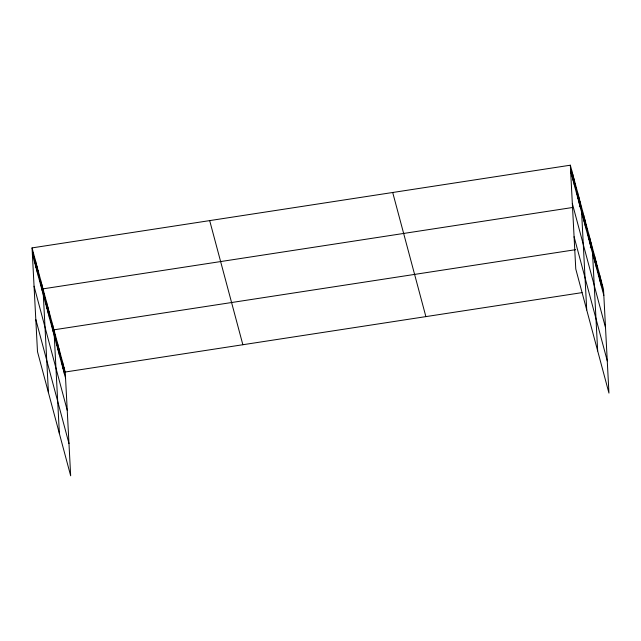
<?xml version="1.0" encoding="UTF-8"?>
<svg xmlns="http://www.w3.org/2000/svg" width="641" height="641" viewBox="0 0 641 641"><rect width="100%" height="100%" fill="white"/><g stroke="black" fill="none" stroke-linecap="round" stroke-linejoin="round"><path stroke-width="0.96" d="M32.05 247.899L65.23 372.02L70.67 475.798L37.49 351.677L32.05 247.899L570.33 165.202L603.51 289.323L608.95 393.101L575.77 268.98L570.33 165.202M572.493 207.508L43.003 288.859L48.436 392.637M579.328 206.458L581.283 206.162L586.723 309.94M575.642 249.67L53.948 329.819L59.389 433.596M590.281 247.418L592.228 247.122L597.668 350.899M65.23 372.02L582.036 292.625M570.65 171.275L603.83 295.405M572.341 203.518L605.521 327.639M574.08 236.737L607.259 360.859M392.701 192.492L425.88 316.614M209.679 220.608L242.859 344.73M32.37 253.98L65.55 378.102M34.061 286.215L67.241 410.344M35.8 319.434L68.98 443.564M602.26 284.636L602.58 290.71M601.002 279.949L601.322 286.022M599.752 275.253L600.072 281.335M598.494 270.566L598.814 276.648M597.244 265.879L597.564 271.96M595.994 261.191L596.306 267.265M594.736 256.496L595.056 262.578M593.486 251.809L593.798 257.89M591.01 242.57L591.331 248.652M589.8 238.019L590.113 244.101M588.582 233.468L588.903 239.55M587.364 228.917L587.685 234.999M586.146 224.366L586.467 230.448M584.929 219.815L585.249 225.896M583.711 215.264L584.031 221.345M582.501 210.713L582.813 216.794M580.065 201.611L580.385 207.684M578.847 197.059L579.168 203.133M577.629 192.508L577.95 198.582M576.411 187.957L576.732 194.031M575.201 183.406L575.514 189.48M573.983 178.855L574.304 184.929M572.766 174.304L573.086 180.377M571.548 169.753L571.868 175.826M63.98 367.333L64.292 373.415M62.722 362.646L63.042 368.727M61.472 357.958L61.784 364.032M60.214 353.263L60.534 359.345M58.964 348.576L59.284 354.657M57.706 343.888L58.027 349.97M56.456 339.201L56.777 345.275M55.198 334.514L55.519 340.587M52.73 325.267L53.051 331.349M51.512 320.716L51.833 326.798M50.302 316.165L50.615 322.247M49.085 311.614L49.397 317.696M47.867 307.063L48.187 313.145M46.649 302.512L46.969 308.593M45.431 297.961L45.751 304.042M44.213 293.41L44.533 299.491M41.785 284.308L42.098 290.389M40.567 279.756L40.888 285.838M39.349 275.205L39.67 281.287M38.131 270.654L38.452 276.736M36.914 266.103L37.234 272.185M35.704 261.552L36.016 267.634M34.486 257.001L34.798 263.082M33.268 252.45L33.588 258.531"/></g></svg>
